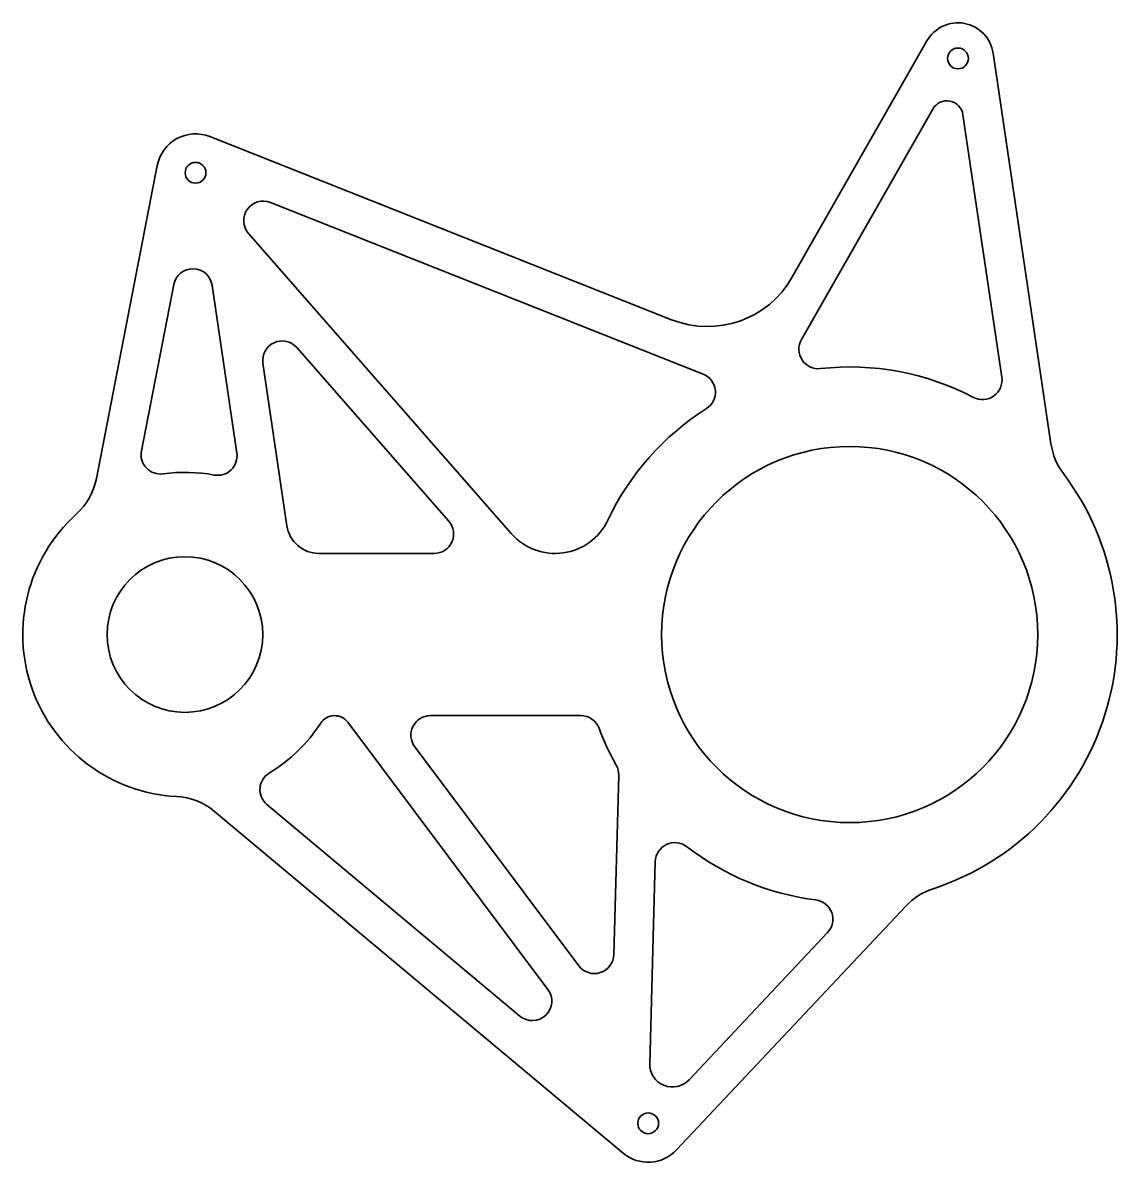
# Model space of a CAD drawing. Extents: x 129 to 298, y 71 to 247.
import ezdxf

# ---------------------------------------------------------------- set-up
doc = ezdxf.new("R2010")
doc.units = 0

msp = doc.modelspace()

# ---------------------------------------------------------------- linework, layer by layer
at = {"color": 7, "lineweight": 35}
for p, q in [((247.629013, 207.266708), (268.442505, 243.758301)), ((278.660919, 241.837433), (287.562988, 181.599152)), ((269.350586, 233.240021), (249.073822, 197.689423)), ((279.978516, 191.879944), (273.995331, 232.366882)), ((157.866974, 228.984741), (229.070953, 200.754272)), ((149.766129, 224.553482), (140.368439, 176.271301)), ((167.19603, 218.831665), (233.927734, 192.374329)), ((163.83316, 214.066711), (204.351471, 167.786606)), ((152.303146, 206.183289), (147.311417, 180.537537)), ((162.027786, 180.200378), (158.215775, 206.047836)), ((194.705826, 169.695282), (171.276276, 196.456573)), ((166.051208, 194.042709), (169.746063, 168.989624)), ((174.692551, 164.719131), (192.448654, 164.719131)), ((191.86972, 139.719131), (215.078186, 139.719131)), ((179.14418, 138.696991), (209.996796, 97.501587)), ((189.468475, 134.920776), (214.761414, 101.148827)), ((220.161514, 102.865158), (220.917786, 130.511734)), ((158.591171, 124.940071), (221.604187, 72.261292)), ((205.671387, 93.401581), (166.670044, 126.006638)), ((225.703918, 86.05481), (226.556427, 117.21962)), ((229.822708, 72.753456), (265.212097, 110.373093)), ((253.113602, 106.26886), (231.751892, 83.560951))]:
    msp.add_line(p, q, dxfattribs=at)
for centre, radius in [((273.220001, 241.033356), 1.6), ((155.655609, 223.407135), 1.6), ((256.524689, 152.219131), 29), ((154.024689, 152.219131), 12), ((225.452515, 76.864594), 1.6)]:
    msp.add_circle(centre, radius, dxfattribs=at)
for centre, radius, start, end in [((273.220001, 241.033356), 5.5, 8.406555, 150.30099), ((271.522186, 232.001404), 2.5, 8.40639, 150.30114), ((155.655609, 223.407135), 6, 68.373008, 168.98541), ((166.090332, 216.042847), 3, 68.373008, 221.201977), ((155.247879, 205.610123), 3, 8.389568, 168.985601), ((234.599396, 214.698334), 15, 248.373003, 330.301139), ((169.019104, 194.480423), 3, 41.202204, 188.389571), ((251.679749, 196.203094), 3, 150.30114, 276.285752), ((256.524689, 152.219131), 41.25, 62.421604, 96.285955), ((232.822052, 189.585526), 3, 302.387955, 68.373008), ((277.010742, 191.44136), 3, 242.421353, 8.40639), ((256.524689, 152.219131), 41.25, 122.38822, 154.676751), ((297.455566, 183.061096), 10, 188.406387, 216.998365), ((150.256149, 179.964371), 3, 168.985601, 277.734743), ((159.059891, 179.76268), 3, 259.639919, 8.389568), ((130.552643, 178.181854), 10, 312.115542, 348.985599), ((154.024689, 152.219131), 25, 79.640265, 97.73496), ((256.524689, 152.219131), 41.25, 288.157529, 36.998547), ((154.024689, 152.219131), 25, 132.115762, 266.974292), ((174.692551, 169.719131), 5, 188.389571, 269.999997), ((192.448654, 167.719131), 3, 269.999997, 41.202204), ((211.114029, 173.70723), 8.9881, 221.20221, 334.676565), ((177.101654, 137.167282), 2.551856, 36.83075, 146.886018), ((191.86972, 136.719131), 3, 90.000003, 216.830752), ((215.078186, 136.719131), 3, 20.504868, 90.000003), ((154.024689, 152.219131), 25, 301.35506, 326.88574), ((256.524689, 152.219131), 41.25, 200.504578, 209.255744), ((217.918915, 130.593765), 3, 358.433063, 29.255944), ((168.594223, 128.308289), 3, 121.355318, 230.104432), ((152.177277, 117.267921), 10, 50.10443, 86.974427), ((229.555298, 117.137589), 3, 52.448527, 178.433064), ((256.524689, 152.219131), 41.25, 232.448239, 262.734473), ((272.495789, 103.521225), 10, 108.157705, 136.74969), ((250.928497, 108.324425), 3, 316.749685, 82.734676), ((217.162643, 102.947189), 3, 216.830752, 358.433063), ((207.595551, 95.703232), 3, 230.104432, 36.83075), ((229.202606, 85.959106), 3.5, 178.433064, 316.749685), ((225.452515, 76.864594), 6, 230.104569, 316.7495)]:
    msp.add_arc(centre, radius, start, end, dxfattribs=at)

doc.saveas('drawing.dxf')
